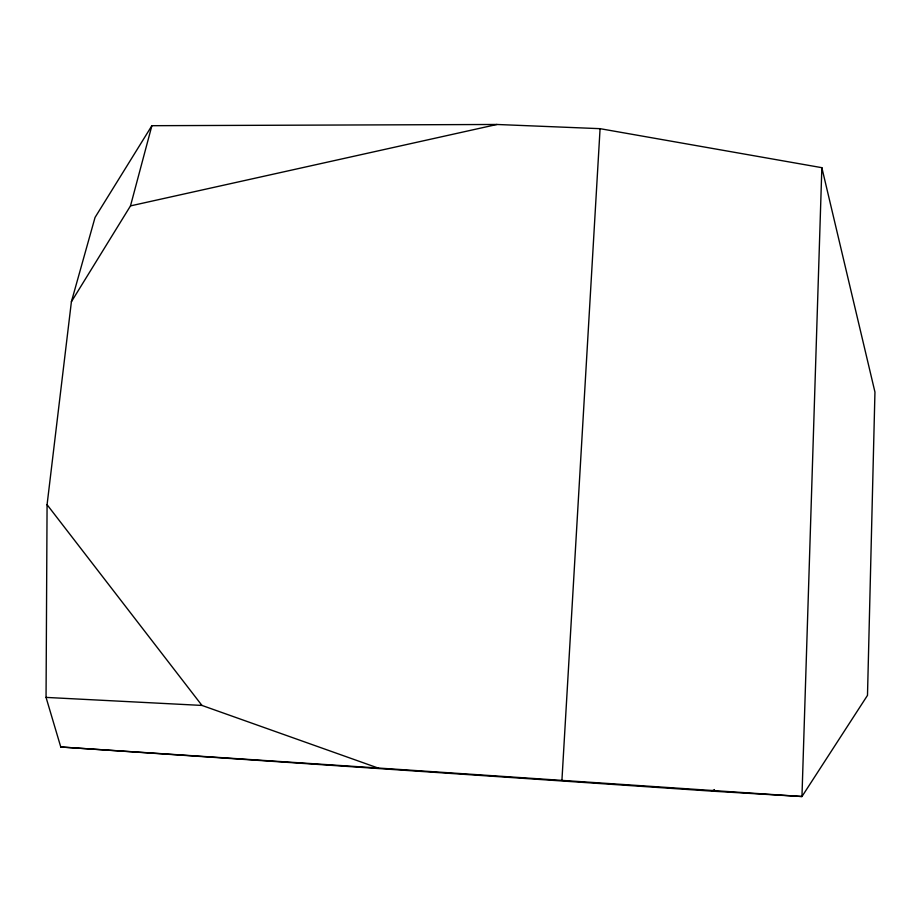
<?xml version="1.0" encoding="UTF-8"?>
<svg xmlns="http://www.w3.org/2000/svg" width="921" height="921" viewBox="0 0 921 921"><rect width="100%" height="100%" fill="white"/><g stroke="black" fill="none" stroke-linecap="round" stroke-linejoin="round"><path stroke-width="1.38" d="M46.05 697.404L47.075 504.696L71.401 301.731L95.047 217.437L151.884 125.693L496.96 124.473L600.078 128.675L821.854 167.68L874.95 392.058L867.49 695.367L801.961 796.527L712.071 791.151L60.774 747L46.05 697.404L201.952 705.428L378.082 768.022L801.961 796.527L821.854 167.68M561.925 780.317L600.078 128.675M71.401 301.731L130.494 205.89L151.884 125.693M712.071 791.151L714.454 789.562M130.494 205.89L496.96 124.473M60.774 747L378.082 768.022M47.075 504.696L201.952 705.428"/></g></svg>
